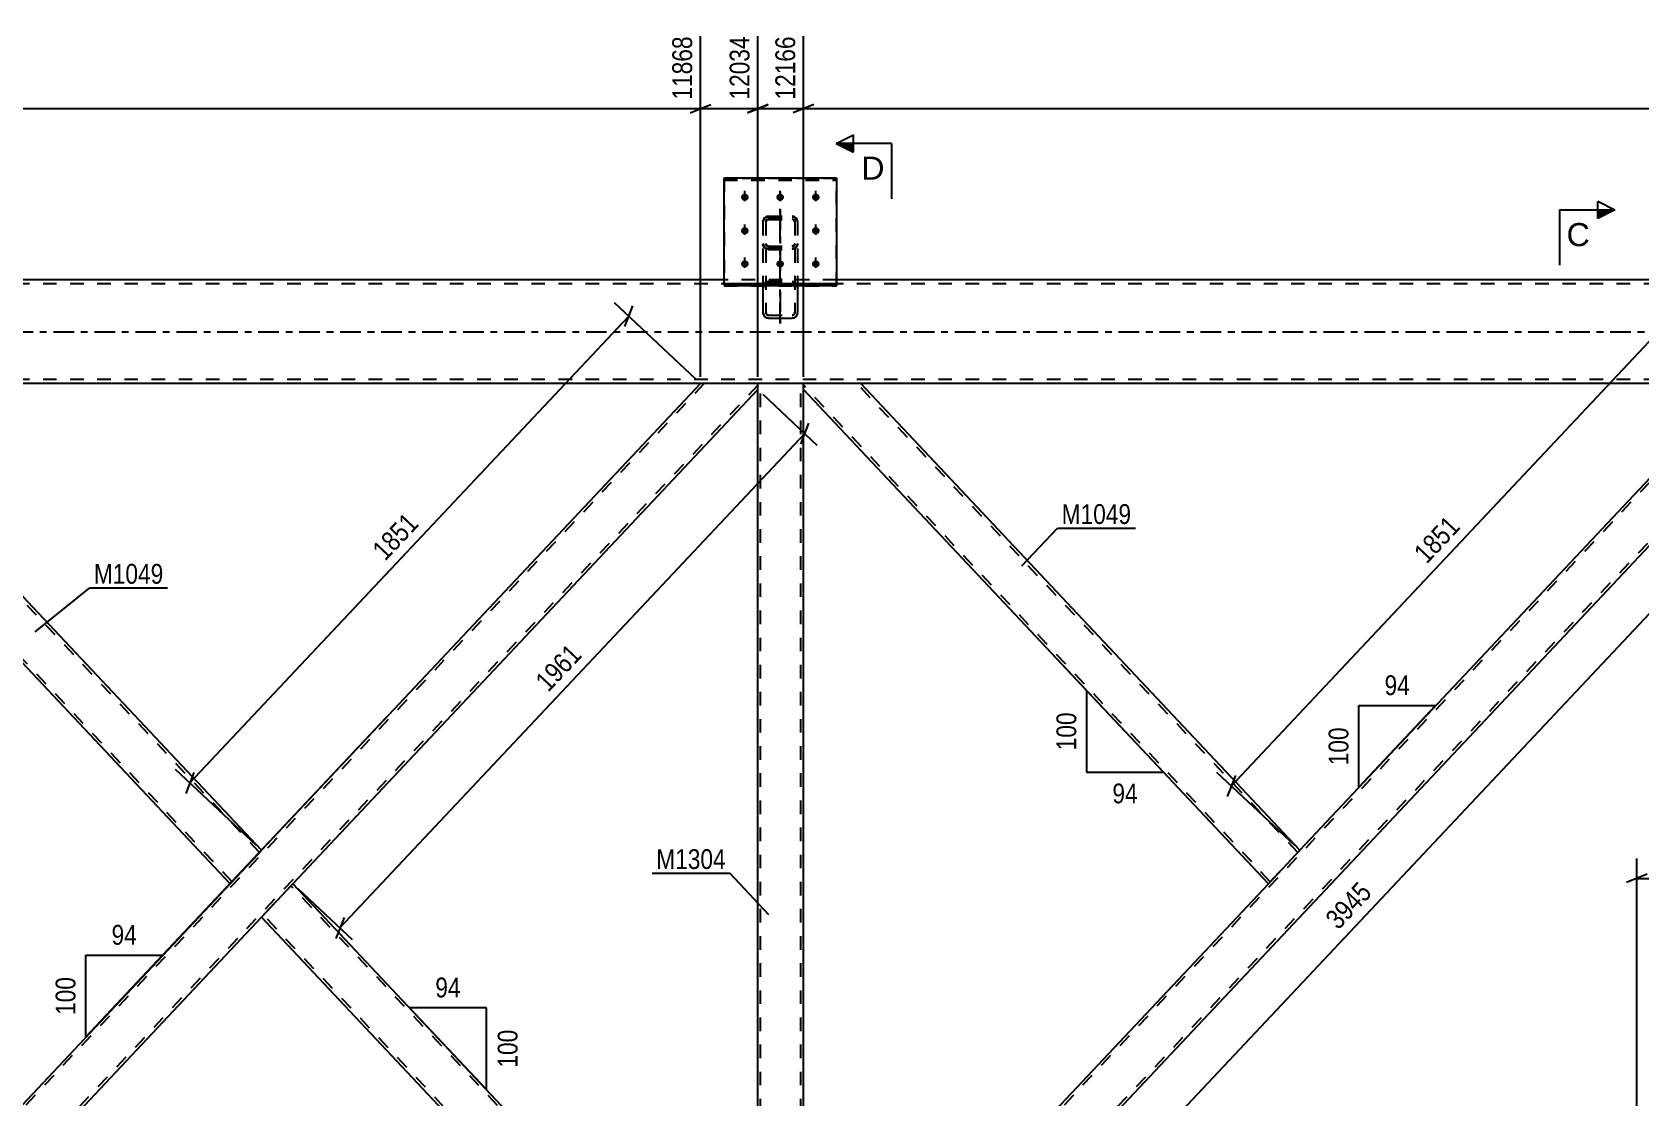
# Model space of a CAD drawing. Header units: millimetres. Extents: x 0 to 1189, y 0 to 841.
# Drawn here: x 552.4 to 784.7, y 519.2 to 673 of the extents above; entities that cross this region are included whole.
import ezdxf

# ---------------------------------------------------------------- set-up
doc = ezdxf.new("R2010")
doc.units = ezdxf.units.MM
doc.linetypes.add('DXK_LINE_DOT2', pattern=[3.9198, 1.9599, -1.9599])
doc.linetypes.add('DXK_LINE_DOT3', pattern=[5.9187, 2.979, -0.9799, 0.9799, -0.9799])
doc.styles.add('Arial', font='arial.ttf', dxfattribs={"height": 0.2})
doc.styles.add('Arial Narrow', font='ARIALN.TTF', dxfattribs={"height": 0.2})

# ---------------------------------------------------------------- blocks, each defined once
blk = doc.blocks.new('Bolt-814738513-4267 - 4109')
at = {"linetype": 'Continuous'}
for points in [[(655.36, 648.64), (655.25, 648.65), (655.14, 648.68), (655.04, 648.74), (654.95, 648.81), (654.88, 648.9), (654.84, 648.99), (654.81, 649.1), (654.81, 649.21), (654.84, 649.31), (654.88, 649.41), (654.95, 649.5), (655.04, 649.57), (655.14, 649.63), (655.25, 649.66), (655.36, 649.67), (655.47, 649.66), (655.58, 649.63), (655.68, 649.57), (655.77, 649.5), (655.84, 649.41), (655.88, 649.31), (655.91, 649.21), (655.91, 649.1), (655.88, 648.99), (655.84, 648.9), (655.77, 648.81), (655.68, 648.74), (655.58, 648.68), (655.47, 648.65)], [(660.46, 648.64), (660.35, 648.65), (660.24, 648.68), (660.14, 648.74), (660.05, 648.81), (659.98, 648.9), (659.94, 648.99), (659.91, 649.1), (659.91, 649.21), (659.94, 649.31), (659.98, 649.41), (660.05, 649.5), (660.14, 649.57), (660.24, 649.63), (660.35, 649.66), (660.46, 649.67), (660.57, 649.66), (660.68, 649.63), (660.78, 649.57), (660.87, 649.5), (660.94, 649.41), (660.98, 649.31), (661.01, 649.21), (661.01, 649.1), (660.98, 648.99), (660.94, 648.9), (660.87, 648.81), (660.78, 648.74), (660.68, 648.68), (660.57, 648.65)], [(665.61, 648.64), (665.5, 648.65), (665.39, 648.68), (665.29, 648.74), (665.2, 648.81), (665.13, 648.9), (665.09, 648.99), (665.06, 649.1), (665.06, 649.21), (665.09, 649.31), (665.13, 649.41), (665.2, 649.5), (665.29, 649.57), (665.39, 649.63), (665.5, 649.66), (665.61, 649.67), (665.72, 649.66), (665.83, 649.63), (665.93, 649.57), (666.02, 649.5), (666.09, 649.41), (666.13, 649.31), (666.16, 649.21), (666.16, 649.1), (666.13, 648.99), (666.09, 648.9), (666.02, 648.81), (665.93, 648.74), (665.83, 648.68), (665.72, 648.65)], [(655.36, 643.8), (655.25, 643.81), (655.14, 643.84), (655.04, 643.9), (654.95, 643.97), (654.88, 644.06), (654.84, 644.16), (654.81, 644.26), (654.81, 644.37), (654.84, 644.47), (654.88, 644.57), (654.95, 644.66), (655.04, 644.73), (655.14, 644.79), (655.25, 644.82), (655.36, 644.83), (655.47, 644.82), (655.58, 644.79), (655.68, 644.73), (655.77, 644.66), (655.84, 644.57), (655.88, 644.47), (655.91, 644.37), (655.91, 644.26), (655.88, 644.16), (655.84, 644.06), (655.77, 643.97), (655.68, 643.9), (655.58, 643.84), (655.47, 643.81)], [(665.61, 643.8), (665.5, 643.81), (665.39, 643.84), (665.29, 643.9), (665.2, 643.97), (665.13, 644.06), (665.09, 644.16), (665.06, 644.26), (665.06, 644.37), (665.09, 644.47), (665.13, 644.57), (665.2, 644.66), (665.29, 644.73), (665.39, 644.79), (665.5, 644.82), (665.61, 644.83), (665.72, 644.82), (665.83, 644.79), (665.93, 644.73), (666.02, 644.66), (666.09, 644.57), (666.13, 644.47), (666.16, 644.37), (666.16, 644.26), (666.13, 644.16), (666.09, 644.06), (666.02, 643.97), (665.93, 643.9), (665.83, 643.84), (665.72, 643.81)], [(655.36, 639.01), (655.25, 639.02), (655.14, 639.05), (655.04, 639.1), (654.95, 639.18), (654.88, 639.26), (654.84, 639.36), (654.81, 639.47), (654.81, 639.58), (654.84, 639.68), (654.88, 639.78), (654.95, 639.87), (655.04, 639.94), (655.14, 639.99), (655.25, 640.03), (655.36, 640.04), (655.47, 640.03), (655.58, 639.99), (655.68, 639.94), (655.77, 639.87), (655.84, 639.78), (655.88, 639.68), (655.91, 639.58), (655.91, 639.47), (655.88, 639.36), (655.84, 639.26), (655.77, 639.18), (655.68, 639.1), (655.58, 639.05), (655.47, 639.02)], [(660.46, 639.01), (660.35, 639.02), (660.24, 639.05), (660.14, 639.1), (660.05, 639.18), (659.98, 639.26), (659.94, 639.36), (659.91, 639.47), (659.91, 639.58), (659.94, 639.68), (659.98, 639.78), (660.05, 639.87), (660.14, 639.94), (660.24, 639.99), (660.35, 640.03), (660.46, 640.04), (660.57, 640.03), (660.68, 639.99), (660.78, 639.94), (660.87, 639.87), (660.94, 639.78), (660.98, 639.68), (661.01, 639.58), (661.01, 639.47), (660.98, 639.36), (660.94, 639.26), (660.87, 639.18), (660.78, 639.1), (660.68, 639.05), (660.57, 639.02)], [(665.61, 639.01), (665.5, 639.02), (665.39, 639.05), (665.29, 639.1), (665.2, 639.18), (665.13, 639.26), (665.09, 639.36), (665.06, 639.47), (665.06, 639.58), (665.09, 639.68), (665.13, 639.78), (665.2, 639.87), (665.29, 639.94), (665.39, 639.99), (665.5, 640.03), (665.61, 640.04), (665.72, 640.03), (665.83, 639.99), (665.93, 639.94), (666.02, 639.87), (666.09, 639.78), (666.13, 639.68), (666.16, 639.58), (666.16, 639.47), (666.13, 639.36), (666.09, 639.26), (666.02, 639.18), (665.93, 639.1), (665.83, 639.05), (665.72, 639.02)]]:
    blk.add_hatch(color=1, dxfattribs=at).paths.add_polyline_path(points)
at = {"color": 1, "linetype": 'Continuous'}
for p, q in [((655.36, 648.66), (655.36, 650.08)), ((660.46, 648.66), (660.46, 650.08)), ((665.61, 648.66), (665.61, 650.08)), ((655.36, 643.82), (655.36, 645.24)), ((665.61, 643.82), (665.61, 645.24)), ((655.36, 639.03), (655.36, 640.45)), ((660.46, 639.03), (660.46, 640.45)), ((665.61, 639.03), (665.61, 640.45))]:
    blk.add_line(p, q, dxfattribs=at)
blk = doc.blocks.new('Bolt-814738513-4295 - 4109')
at = {"color": 1, "linetype": 'DXK_LINE_DOT2'}
for p, q in [((655.36, 648.57), (655.36, 649.99)), ((660.51, 648.57), (660.51, 649.99)), ((665.61, 648.57), (665.61, 649.99)), ((655.36, 643.73), (655.36, 645.15)), ((665.61, 643.73), (665.61, 645.15)), ((655.36, 638.94), (655.36, 640.36)), ((660.51, 638.94), (660.51, 640.36)), ((665.61, 638.94), (665.61, 640.36))]:
    blk.add_line(p, q, dxfattribs=at)
blk = doc.blocks.new('Part-814738513-4336 - 4109')
at = {"color": 7, "linetype": 'DXK_LINE_DOT2'}
for p, q in [((834.23, 636.63), (99.73, 636.63)), ((668.61, 637.23), (652.36, 637.23)), ((834.23, 622.83), (99.73, 622.83)), ((834.23, 622.23), (126.02, 622.23))]:
    blk.add_line(p, q, dxfattribs=at)
at = {"color": 2, "linetype": 'Continuous'}
for p, q in [((652.36, 637.23), (368.61, 637.23)), ((834.23, 637.23), (668.61, 637.23)), ((834.23, 622.23), (357.53, 622.23))]:
    blk.add_line(p, q, dxfattribs=at)
at = {"color": 7, "linetype": 'DXK_LINE_DOT3'}
blk.add_line((99.73, 629.73), (834.23, 629.73), dxfattribs=at)
blk = doc.blocks.new('Part-814738513-4356 - 4109')
at = {"color": 7, "linetype": 'DXK_LINE_DOT2'}
for p, q in [((668.61, 651.89), (652.36, 651.89)), ((652.36, 651.89), (652.36, 636.34)), ((652.36, 651.61), (668.61, 651.61)), ((668.61, 636.34), (668.61, 651.89)), ((652.36, 636.62), (668.61, 636.62)), ((652.36, 636.34), (668.61, 636.34))]:
    blk.add_line(p, q, dxfattribs=at)
blk = doc.blocks.new('Part-814738513-4385 - 4109')
at = {"color": 7, "linetype": 'DXK_LINE_DOT2'}
for p, q in [((658.05, 645.95), (657.98, 645.66)), ((658.22, 646.19), (658.05, 645.95)), ((658.48, 646.36), (658.22, 646.19)), ((658.38, 645.66), (658.42, 645.81)), ((658.42, 645.81), (658.5, 645.93)), ((658.78, 646.41), (658.48, 646.36)), ((658.5, 645.93), (658.63, 646.01)), ((658.63, 646.01), (658.78, 646.04)), ((658.78, 646.41), (662.18, 646.41)), ((658.78, 646.04), (662.18, 646.04)), ((662.49, 646.36), (662.18, 646.41)), ((662.18, 646.04), (662.34, 646.01)), ((662.34, 646.01), (662.47, 645.93)), ((662.47, 645.93), (662.55, 645.81)), ((662.75, 646.19), (662.49, 646.36)), ((662.55, 645.81), (662.58, 645.66)), ((662.92, 645.95), (662.75, 646.19)), ((662.98, 645.66), (662.92, 645.95)), ((657.98, 645.66), (657.98, 636.43)), ((658.38, 645.66), (658.38, 632.53)), ((662.58, 645.66), (662.58, 632.53)), ((662.98, 645.66), (662.98, 636.43)), ((657.98, 642.47), (658.05, 642.18)), ((658.05, 642.18), (658.22, 641.94)), ((658.22, 641.94), (658.48, 641.77)), ((658.42, 642.32), (658.38, 642.47)), ((658.5, 642.2), (658.42, 642.32)), ((658.48, 641.77), (658.78, 641.72)), ((658.63, 642.12), (658.5, 642.2)), ((658.78, 642.09), (658.63, 642.12)), ((658.78, 642.09), (662.18, 642.09)), ((658.78, 641.72), (662.18, 641.72)), ((662.34, 642.12), (662.18, 642.09)), ((662.18, 641.72), (662.49, 641.77)), ((662.47, 642.2), (662.34, 642.12)), ((662.55, 642.32), (662.47, 642.2)), ((662.49, 641.77), (662.75, 641.94)), ((662.58, 642.47), (662.55, 642.32)), ((662.75, 641.94), (662.92, 642.18)), ((662.92, 642.18), (662.98, 642.47)), ((657.98, 636.14), (658.05, 636.47)), ((658.48, 636.93), (658.78, 637)), ((658.78, 636.57), (658.63, 636.54)), ((658.78, 637), (662.18, 637)), ((658.78, 636.57), (662.18, 636.57)), ((662.18, 637), (662.49, 636.93)), ((662.34, 636.54), (662.18, 636.57)), ((662.92, 636.47), (662.98, 636.14)), ((658.42, 636.31), (658.38, 636.14)), ((662.58, 636.14), (662.55, 636.31)), ((658.38, 632.53), (658.42, 632.36)), ((658.63, 632.13), (658.78, 632.1)), ((658.78, 632.1), (662.18, 632.1)), ((662.18, 632.1), (662.34, 632.13)), ((662.55, 632.36), (662.58, 632.53))]:
    blk.add_line(p, q, dxfattribs=at)
at = {"color": 7, "linetype": 'DXK_LINE_DOT3'}
blk.add_line((660.48, 630.91), (660.48, 647.49), dxfattribs=at)
at = {"color": 2, "linetype": 'Continuous'}
for p, q in [((657.98, 636.43), (657.98, 632.53)), ((662.98, 636.43), (662.98, 632.53)), ((658.05, 632.2), (657.98, 632.53)), ((662.98, 632.53), (662.92, 632.2)), ((658.78, 631.67), (658.48, 631.74)), ((658.78, 631.67), (662.18, 631.67)), ((662.49, 631.74), (662.18, 631.67))]:
    blk.add_line(p, q, dxfattribs=at)
at = {"color": 7, "linetype": 'DXK_LINE_DOT2'}
for centre, radius, start, end in [((658.82, 636.18), 0.827, 114.32, 159.2417), ((658.8, 636.16), 0.414, 114.32, 159.2417), ((662.17, 636.16), 0.414, 20.7583, 65.68), ((662.15, 636.18), 0.827, 20.7583, 65.68), ((658.8, 632.51), 0.414, 200.7583, 245.68), ((662.17, 632.51), 0.414, 294.32, 339.2417)]:
    blk.add_arc(centre, radius, start, end, dxfattribs=at)
at = {"color": 2, "linetype": 'Continuous'}
for centre, start, end in [((658.82, 632.49), 200.7583, 245.68), ((662.15, 632.49), 294.32, 339.2417)]:
    blk.add_arc(centre, 0.827, start, end, dxfattribs=at)
blk = doc.blocks.new('Part-814738513-4401 - 4109')
at = {"color": 7, "linetype": 'DXK_LINE_DOT2'}
for p, q in [((657.98, 645.58), (658.05, 645.86)), ((658.05, 645.86), (658.22, 646.11)), ((658.22, 646.11), (658.48, 646.27)), ((658.42, 645.72), (658.38, 645.58)), ((658.5, 645.84), (658.42, 645.72)), ((658.48, 646.27), (658.78, 646.33)), ((658.63, 645.92), (658.5, 645.84)), ((658.78, 645.95), (658.63, 645.92)), ((658.78, 646.33), (662.18, 646.33)), ((658.78, 645.95), (662.18, 645.95)), ((662.18, 646.33), (662.49, 646.27)), ((662.34, 645.92), (662.18, 645.95)), ((662.47, 645.84), (662.34, 645.92)), ((662.55, 645.72), (662.47, 645.84)), ((662.49, 646.27), (662.75, 646.11)), ((662.58, 645.58), (662.55, 645.72)), ((662.75, 646.11), (662.92, 645.86)), ((662.92, 645.86), (662.98, 645.58)), ((657.98, 645.58), (657.98, 632.53)), ((658.38, 645.58), (658.38, 632.53)), ((662.58, 645.58), (662.58, 632.53)), ((662.98, 645.58), (662.98, 632.53)), ((658.05, 642.09), (657.98, 642.38)), ((658.22, 641.85), (658.05, 642.09)), ((658.48, 641.69), (658.22, 641.85)), ((658.38, 642.38), (658.42, 642.24)), ((658.42, 642.24), (658.5, 642.12)), ((658.78, 641.63), (658.48, 641.69)), ((658.5, 642.12), (658.63, 642.03)), ((658.63, 642.03), (658.78, 642.01)), ((658.78, 642.01), (662.18, 642.01)), ((658.78, 641.63), (662.18, 641.63)), ((662.18, 642.01), (662.34, 642.03)), ((662.49, 641.69), (662.18, 641.63)), ((662.34, 642.03), (662.47, 642.12)), ((662.47, 642.12), (662.55, 642.24)), ((662.75, 641.85), (662.49, 641.69)), ((662.55, 642.24), (662.58, 642.38)), ((662.92, 642.09), (662.75, 641.85)), ((662.98, 642.38), (662.92, 642.09)), ((658.04, 636.45), (657.98, 636.14)), ((658.05, 636.47), (658.04, 636.45)), ((658.78, 637), (658.48, 636.93)), ((658.63, 636.54), (658.78, 636.57)), ((658.78, 637), (662.18, 637)), ((658.78, 636.57), (662.18, 636.57)), ((662.49, 636.93), (662.18, 637)), ((662.18, 636.57), (662.34, 636.54)), ((662.93, 636.45), (662.92, 636.47)), ((662.98, 636.14), (662.93, 636.45)), ((658.38, 636.14), (658.42, 636.31)), ((662.55, 636.31), (662.58, 636.14)), ((657.98, 632.53), (658.05, 632.2)), ((658.42, 632.36), (658.38, 632.53)), ((658.78, 632.1), (658.63, 632.13)), ((658.78, 632.1), (662.18, 632.1)), ((662.34, 632.13), (662.18, 632.1)), ((662.58, 632.53), (662.55, 632.36)), ((662.92, 632.2), (662.98, 632.53)), ((658.48, 631.74), (658.78, 631.68)), ((658.78, 631.68), (662.18, 631.68)), ((662.18, 631.68), (662.49, 631.74))]:
    blk.add_line(p, q, dxfattribs=at)
at = {"color": 7, "linetype": 'DXK_LINE_DOT3'}
blk.add_line((660.48, 647.4), (660.48, 630.92), dxfattribs=at)
at = {"color": 7, "linetype": 'DXK_LINE_DOT2'}
for centre, radius, start, end in [((658.82, 636.18), 0.827, 114.32, 159.2417), ((658.8, 636.16), 0.414, 114.32, 159.2417), ((662.17, 636.16), 0.414, 20.7583, 65.68), ((662.15, 636.18), 0.827, 20.7583, 65.68), ((658.82, 632.49), 0.827, 200.7583, 245.68), ((658.8, 632.51), 0.414, 200.7583, 245.68), ((662.17, 632.51), 0.414, 294.32, 339.2417), ((662.15, 632.49), 0.827, 294.32, 339.2417)]:
    blk.add_arc(centre, radius, start, end, dxfattribs=at)
blk = doc.blocks.new('Part-814738513-4403 - 4109')
at = {"color": 2, "linetype": 'Continuous'}
for p, q in [((652.36, 636.43), (652.36, 651.97)), ((652.36, 651.97), (668.61, 651.97)), ((668.61, 651.97), (668.61, 636.43)), ((652.36, 636.7), (668.61, 636.7)), ((652.36, 636.43), (668.61, 636.43))]:
    blk.add_line(p, q, dxfattribs=at)
at = {"color": 7, "linetype": 'DXK_LINE_DOT2'}
blk.add_line((652.36, 651.7), (668.61, 651.7), dxfattribs=at)
blk = doc.blocks.new('Part-814738513-4447 - 4109')
at = {"color": 2, "linetype": 'Continuous'}
for p, q in [((585.53, 545.16), (590.06, 549.98)), ((590.06, 549.98), (656.3, 479.54)), ((648.94, 477.73), (585.53, 545.16))]:
    blk.add_line(p, q, dxfattribs=at)
at = {"color": 7, "linetype": 'DXK_LINE_DOT2'}
for p, q in [((657.23, 477.97), (589.78, 549.69)), ((585.8, 545.45), (585.82, 545.48)), ((649.49, 477.73), (585.8, 545.45)), ((656.3, 479.54), (657.23, 478.55)), ((657.23, 478.55), (657.23, 477.73)), ((657.23, 477.73), (648.94, 477.73))]:
    blk.add_line(p, q, dxfattribs=at)
blk = doc.blocks.new('Part-814738513-4482 - 4109')
at = {"color": 7, "linetype": 'DXK_LINE_DOT2'}
for p, q in [((649.49, 622.23), (513.83, 477.97)), ((657.23, 621.99), (521.56, 477.73)), ((657.23, 622.23), (648.94, 622.23)), ((585.53, 554.8), (581, 549.98)), ((590.06, 549.98), (585.53, 545.16)), ((522.11, 477.73), (513.83, 477.73))]:
    blk.add_line(p, q, dxfattribs=at)
at = {"color": 2, "linetype": 'Continuous'}
for p, q in [((648.94, 622.23), (585.53, 554.8)), ((657.23, 621.4), (590.06, 549.98)), ((657.23, 621.4), (657.23, 622.23)), ((581, 549.98), (513.83, 478.55)), ((585.53, 545.16), (522.11, 477.73)), ((513.83, 477.73), (513.83, 478.55))]:
    blk.add_line(p, q, dxfattribs=at)
blk = doc.blocks.new('Part-814738513-4487 - 4109')
at = {"color": 2, "linetype": 'Continuous'}
for p, q in [((513.83, 621.4), (513.83, 622.23)), ((581, 549.98), (513.83, 621.4)), ((585.53, 554.8), (522.11, 622.23)), ((584.98, 554.21), (581, 549.98)), ((585.53, 554.8), (584.98, 554.21))]:
    blk.add_line(p, q, dxfattribs=at)
at = {"color": 7, "linetype": 'DXK_LINE_DOT2'}
for p, q in [((522.11, 622.23), (513.83, 622.23)), ((581.27, 550.27), (513.83, 621.99)), ((585.25, 554.5), (521.56, 622.23)), ((585.49, 554.75), (584.98, 554.21)), ((581.27, 550.27), (581.29, 550.29))]:
    blk.add_line(p, q, dxfattribs=at)
blk = doc.blocks.new('Part-814738513-4492 - 4109')
at = {"color": 7, "linetype": 'DXK_LINE_DOT2'}
for p, q in [((799.49, 622.23), (663.83, 477.97)), ((807.23, 621.99), (671.56, 477.73)), ((807.23, 622.23), (798.94, 622.23)), ((735.53, 554.8), (731, 549.98)), ((664.76, 479.54), (663.83, 478.55)), ((663.83, 477.73), (663.83, 478.55)), ((672.11, 477.73), (663.83, 477.73))]:
    blk.add_line(p, q, dxfattribs=at)
at = {"color": 2, "linetype": 'Continuous'}
for p, q in [((807.23, 621.4), (672.11, 477.73)), ((798.94, 622.23), (735.53, 554.8)), ((807.23, 621.4), (807.23, 622.23)), ((731, 549.98), (664.76, 479.54))]:
    blk.add_line(p, q, dxfattribs=at)
blk = doc.blocks.new('Part-814738513-4497 - 4109')
at = {"color": 2, "linetype": 'Continuous'}
for p, q in [((663.83, 621.4), (663.83, 622.23)), ((731, 549.98), (663.83, 621.4)), ((735.53, 554.8), (672.11, 622.23)), ((734.98, 554.21), (731, 549.98)), ((735.53, 554.8), (734.98, 554.21))]:
    blk.add_line(p, q, dxfattribs=at)
at = {"color": 7, "linetype": 'DXK_LINE_DOT2'}
for p, q in [((672.11, 622.23), (663.83, 622.23)), ((731.27, 550.27), (663.83, 621.99)), ((735.25, 554.5), (671.56, 622.23)), ((735.49, 554.75), (734.98, 554.21)), ((731.27, 550.27), (731.29, 550.29))]:
    blk.add_line(p, q, dxfattribs=at)
blk = doc.blocks.new('Part-814738513-4522 - 4109')
at = {"color": 7, "linetype": 'DXK_LINE_DOT2'}
for p, q in [((663.83, 622.23), (657.23, 622.23)), ((657.23, 621.4), (657.23, 622.23)), ((657.63, 477.73), (657.63, 622.23)), ((663.43, 477.73), (663.43, 622.23)), ((663.83, 621.4), (663.83, 622.23)), ((657.23, 477.73), (657.23, 479.54)), ((663.83, 477.73), (663.83, 479.54)), ((657.23, 477.73), (663.83, 477.73))]:
    blk.add_line(p, q, dxfattribs=at)
at = {"color": 2, "linetype": 'Continuous'}
for p, q in [((657.23, 479.54), (657.23, 621.4)), ((663.83, 479.54), (663.83, 621.4))]:
    blk.add_line(p, q, dxfattribs=at)
blk = doc.blocks.new('AngleDimension-814738513-4921 - 4109')
at = {"color": 7, "linetype": 'Continuous'}
for p, q in [((615.62, 522.8), (606.92, 532.05)), ((618.02, 532.05), (606.92, 532.05)), ((618.02, 520.25), (606.92, 532.05)), ((618.02, 520.25), (618.02, 532.05))]:
    blk.add_line(p, q, dxfattribs=at)
at = {"color": 0}
for points in [[(614.9, 532.95), (614.9, 537.15), (610.04, 537.15), (610.04, 532.95)], [(623.12, 529.49), (618.92, 529.49), (618.92, 522.8), (623.12, 522.8)]]:
    blk.add_wipeout(points, dxfattribs=at)
at = {"color": 3, "style": 'Arial Narrow'}
blk.add_text('94', height=2.863, dxfattribs=at).set_placement((610.64, 533.55))
blk.add_text('100', height=2.863, rotation=90.0002, dxfattribs=at).set_placement((622.52, 523.4))
blk = doc.blocks.new('AngleDimension-814738513-5661 - 4109')
at = {"color": 7, "linetype": 'Continuous'}
for p, q in [((603.44, 573.89), (571.24, 539.66)), ((560.15, 539.66), (571.24, 539.66)), ((560.15, 527.86), (571.24, 539.66)), ((560.15, 527.86), (560.15, 539.66))]:
    blk.add_line(p, q, dxfattribs=at)
at = {"color": 0}
for points in [[(568.12, 540.56), (568.12, 544.76), (563.27, 544.76), (563.27, 540.56)], [(559.25, 537.1), (555.05, 537.1), (555.05, 530.41), (559.25, 530.41)]]:
    blk.add_wipeout(points, dxfattribs=at)
at = {"color": 3, "style": 'Arial Narrow'}
blk.add_text('94', height=2.863, dxfattribs=at).set_placement((563.87, 541.16))
blk.add_text('100', height=2.863, rotation=90.0002, dxfattribs=at).set_placement((558.65, 531.01))
blk = doc.blocks.new('StraightDimension-814738513-17370 - 4109')
at = {"color": 7, "linetype": 'Continuous'}
for p, q in [((648.94, 623.23), (648.94, 672.41)), ((657.23, 623.23), (657.23, 672.41)), ((647.44, 661.37), (650.44, 662.57)), ((648.94, 661.97), (657.23, 661.97)), ((658.73, 662.57), (655.73, 661.37))]:
    blk.add_line(p, q, dxfattribs=at)
at = {"color": 0, "linetype": 'Continuous'}
blk.add_wipeout([(656.63, 673.01), (652.43, 673.01), (652.43, 662.67), (656.63, 662.67)], dxfattribs=at)
at = {"color": 3, "linetype": 'Continuous', "style": 'Arial Narrow'}
blk.add_text('12034', height=2.863, rotation=90.0002, dxfattribs=at).set_placement((656.03, 663.27))
blk = doc.blocks.new('StraightDimension-814738513-4872 - 4109')
at = {"color": 7, "linetype": 'Continuous'}
for p, q in [((807.96, 620.72), (813.9, 615.13)), ((811.56, 615.27), (812.74, 618.28)), ((677.03, 473.1), (812.15, 616.78)), ((672.84, 477.04), (678.78, 471.46)), ((677.62, 474.61), (676.44, 471.6))]:
    blk.add_line(p, q, dxfattribs=at)
at = {"color": 0}
blk.add_wipeout([(746.96, 548.55), (743.9, 551.43), (738.07, 545.23), (741.13, 542.35)], dxfattribs=at)
at = {"color": 3, "style": 'Arial Narrow'}
blk.add_text('3945', height=2.863, rotation=46.7591, dxfattribs=at).set_placement((741.1, 543.2))
blk = doc.blocks.new('StraightDimension-814738513-4809 - 4109')
at = {"color": 7, "linetype": 'Continuous'}
for p, q in [((834.23, 621.23), (834.23, 548.35)), ((784.23, 478.73), (784.23, 553.6)), ((785.73, 551.35), (782.73, 550.15)), ((784.23, 550.75), (834.23, 550.75)), ((832.73, 550.15), (835.73, 551.35))]:
    blk.add_line(p, q, dxfattribs=at)
at = {"color": 0}
blk.add_wipeout([(813.49, 551.5), (813.49, 555.7), (804.98, 555.7), (804.98, 551.5)], dxfattribs=at)
at = {"color": 3, "style": 'Arial Narrow'}
blk.add_text('1000', height=2.863, dxfattribs=at).set_placement((805.58, 552.1))
blk = doc.blocks.new('StraightDimension-814738513-4818 - 4109')
at = {"color": 7, "linetype": 'Continuous'}
for p, q in [((575.18, 564.53), (638.6, 631.96)), ((648.22, 622.91), (636.52, 633.91)), ((638.01, 630.46), (639.19, 633.46)), ((584.8, 555.48), (573.1, 566.48)), ((575.77, 566.03), (574.59, 563.02))]:
    blk.add_line(p, q, dxfattribs=at)
at = {"color": 0}
blk.add_wipeout([(609.26, 601.86), (606.2, 604.74), (600.37, 598.53), (603.43, 595.66)], dxfattribs=at)
at = {"color": 3, "style": 'Arial Narrow'}
blk.add_text('1851', height=2.863, rotation=46.7591, dxfattribs=at).set_placement((603.4, 596.51))
blk = doc.blocks.new('StraightDimension-814738513-5548 - 4109')
at = {"color": 7, "linetype": 'Continuous'}
for p, q in [((657.95, 620.72), (665.78, 613.36)), ((663.44, 613.5), (664.62, 616.51)), ((596.86, 543.58), (664.03, 615)), ((590.79, 549.29), (598.61, 541.93)), ((597.45, 545.08), (596.27, 542.07))]:
    blk.add_line(p, q, dxfattribs=at)
at = {"color": 0}
blk.add_wipeout([(632.82, 582.9), (629.76, 585.78), (623.93, 579.58), (626.98, 576.7)], dxfattribs=at)
at = {"color": 3, "style": 'Arial Narrow'}
blk.add_text('1961', height=2.863, rotation=46.7591, dxfattribs=at).set_placement((626.96, 577.55))
blk = doc.blocks.new('StraightDimension-814738513-5602 - 4109')
at = {"color": 7, "linetype": 'Continuous'}
for p, q in [((798.21, 622.91), (786.98, 633.48)), ((788.47, 630.02), (789.65, 633.03)), ((725.64, 564.09), (789.06, 631.52)), ((734.8, 555.48), (723.57, 566.04)), ((726.23, 565.6), (725.05, 562.59))]:
    blk.add_line(p, q, dxfattribs=at)
at = {"color": 0}
blk.add_wipeout([(759.72, 601.42), (756.66, 604.3), (750.83, 598.1), (753.89, 595.22)], dxfattribs=at)
at = {"color": 3, "style": 'Arial Narrow'}
blk.add_text('1851', height=2.863, rotation=46.7591, dxfattribs=at).set_placement((753.86, 596.07))
blk = doc.blocks.new('AngleDimension-814738513-5672 - 4109')
at = {"color": 7, "linetype": 'Continuous'}
for p, q in [((744.06, 575.72), (755.16, 575.72)), ((744.06, 563.92), (755.16, 575.72)), ((744.06, 563.92), (744.06, 575.72)), ((750.66, 570.93), (755.16, 575.72))]:
    blk.add_line(p, q, dxfattribs=at)
at = {"color": 0}
for points in [[(752.04, 576.62), (752.04, 580.82), (747.18, 580.82), (747.18, 576.62)], [(743.16, 573.16), (738.96, 573.16), (738.96, 566.48), (743.16, 566.48)]]:
    blk.add_wipeout(points, dxfattribs=at)
at = {"color": 3, "style": 'Arial Narrow'}
blk.add_text('94', height=2.863, dxfattribs=at).set_placement((747.78, 577.22))
blk.add_text('100', height=2.863, rotation=90.0002, dxfattribs=at).set_placement((742.56, 567.08))
blk = doc.blocks.new('AngleDimension-814738513-16485 - 4109')
at = {"color": 7, "linetype": 'Continuous'}
for p, q in [((694.38, 588.92), (704.74, 577.9)), ((704.74, 577.9), (715.84, 566.09)), ((704.74, 577.9), (704.74, 566.09)), ((704.74, 566.09), (715.84, 566.09))]:
    blk.add_line(p, q, dxfattribs=at)
at = {"color": 0}
for points in [[(703.84, 575.34), (699.64, 575.34), (699.64, 568.65), (703.84, 568.65)], [(712.72, 560.99), (712.72, 565.19), (707.86, 565.19), (707.86, 560.99)]]:
    blk.add_wipeout(points, dxfattribs=at)
at = {"color": 3, "style": 'Arial Narrow'}
blk.add_text('100', height=2.863, rotation=90.0002, dxfattribs=at).set_placement((703.24, 569.25))
blk.add_text('94', height=2.863, dxfattribs=at).set_placement((708.46, 561.59))
blk = doc.blocks.new('StraightDimension-814738513-17368 - 4109')
at = {"color": 7, "linetype": 'Continuous'}
for p, q in [((663.83, 623.23), (663.83, 672.41)), ((798.94, 623.23), (798.94, 672.41)), ((665.33, 662.57), (662.33, 661.37)), ((663.83, 661.97), (798.94, 661.97)), ((797.44, 661.37), (800.44, 662.57))]:
    blk.add_line(p, q, dxfattribs=at)
at = {"color": 0, "linetype": 'Continuous'}
blk.add_wipeout([(798.34, 673.01), (794.14, 673.01), (794.14, 662.67), (798.34, 662.67)], dxfattribs=at)
at = {"color": 3, "linetype": 'Continuous', "style": 'Arial Narrow'}
blk.add_text('14868', height=2.863, rotation=90.0002, dxfattribs=at).set_placement((797.74, 663.27))
blk = doc.blocks.new('StraightDimension-814738513-17369 - 4109')
at = {"color": 7, "linetype": 'Continuous'}
for p, q in [((657.23, 623.23), (657.23, 672.41)), ((663.83, 623.23), (663.83, 672.41)), ((655.73, 661.37), (658.73, 662.57)), ((657.23, 661.97), (663.83, 661.97)), ((665.33, 662.57), (662.33, 661.37))]:
    blk.add_line(p, q, dxfattribs=at)
at = {"color": 0, "linetype": 'Continuous'}
blk.add_wipeout([(663.23, 673.01), (659.03, 673.01), (659.03, 662.67), (663.23, 662.67)], dxfattribs=at)
at = {"color": 3, "linetype": 'Continuous', "style": 'Arial Narrow'}
blk.add_text('12166', height=2.863, rotation=90.0002, dxfattribs=at).set_placement((662.63, 663.27))
blk = doc.blocks.new('StraightDimension-814738513-17371 - 4109')
at = {"color": 7, "linetype": 'Continuous'}
for p, q in [((648.94, 623.23), (648.94, 672.41)), ((513.83, 622.4), (513.83, 670.58)), ((515.33, 662.57), (512.33, 661.37)), ((513.83, 661.97), (648.94, 661.97)), ((647.44, 661.37), (650.44, 662.57))]:
    blk.add_line(p, q, dxfattribs=at)
at = {"color": 0, "linetype": 'Continuous'}
blk.add_wipeout([(648.34, 673.01), (644.14, 673.01), (644.14, 662.67), (648.34, 662.67)], dxfattribs=at)
at = {"color": 3, "linetype": 'Continuous', "style": 'Arial Narrow'}
blk.add_text('11868', height=2.863, rotation=90.0002, dxfattribs=at).set_placement((647.74, 663.27))
blk = doc.blocks.new('Mark-814738513-4483 - 4109')
at = {"color": 0}
blk.add_wipeout([(571.36, 593.32), (571.36, 596.32), (561.31, 596.32), (561.31, 593.32)], dxfattribs=at)
blk.add_wipeout([(571.36, 593.32), (571.36, 596.32), (561.31, 596.32), (561.31, 593.32)], dxfattribs=at)
at = {"color": 30, "linetype": 'Continuous'}
for p, q in [((552.81, 586.37), (560.71, 592.72)), ((560.71, 592.72), (571.96, 592.72))]:
    blk.add_line(p, q, dxfattribs=at)
at = {"color": 3, "style": 'Arial Narrow'}
blk.add_text('M1049', height=2.863, dxfattribs=at).set_placement((561.31, 593.32))
blk = doc.blocks.new('Mark-814738513-4493 - 4109')
at = {"color": 0}
blk.add_wipeout([(711.18, 601.95), (711.18, 604.95), (701.13, 604.95), (701.13, 601.95)], dxfattribs=at)
blk.add_wipeout([(711.18, 601.95), (711.18, 604.95), (701.13, 604.95), (701.13, 601.95)], dxfattribs=at)
at = {"color": 30, "linetype": 'Continuous'}
for p, q in [((695.38, 595.89), (700.53, 601.35)), ((700.53, 601.35), (711.78, 601.35))]:
    blk.add_line(p, q, dxfattribs=at)
at = {"color": 3, "style": 'Arial Narrow'}
blk.add_text('M1049', height=2.863, dxfattribs=at).set_placement((701.13, 601.95))
blk = doc.blocks.new('Mark-814738513-4518 - 4109')
at = {"color": 0}
blk.add_wipeout([(652.61, 552.1), (652.61, 555.1), (642.56, 555.1), (642.56, 552.1)], dxfattribs=at)
blk.add_wipeout([(652.61, 552.1), (652.61, 555.1), (642.56, 555.1), (642.56, 552.1)], dxfattribs=at)
at = {"color": 30, "linetype": 'Continuous'}
for p in [(641.96, 551.5), (658.81, 545.49)]:
    blk.add_line(p, (653.21, 551.5), dxfattribs=at)
at = {"color": 3, "style": 'Arial Narrow'}
blk.add_text('M1304', height=2.863, dxfattribs=at).set_placement((642.56, 552.1))
blk = doc.blocks.new('SectionMark-814738513-5700 - 4109')
at = {"color": 6, "linetype": 'Continuous'}
for p, q in [((668.54, 656.94), (671.04, 658.19)), ((676.54, 656.94), (668.54, 656.94)), ((676.54, 447.52), (668.54, 447.52)), ((671.04, 446.27), (668.54, 447.52))]:
    blk.add_line(p, q, dxfattribs=at)
at = {"color": 0, "linetype": 'Continuous'}
for points in [[(675.54, 651.69), (675.54, 655.19), (672.17, 655.19), (672.17, 651.69)], [(675.54, 449.27), (675.54, 452.77), (672.17, 452.77), (672.17, 449.27)]]:
    blk.add_wipeout(points, dxfattribs=at)
at = {"linetype": 'Continuous'}
for points in [[(671.04, 656.94), (671.04, 655.69), (668.54, 656.94)], [(671.04, 448.77), (671.04, 447.52), (668.54, 447.52)]]:
    blk.add_hatch(color=6, dxfattribs=at).paths.add_polyline_path(points)
at = {"color": 6, "linetype": 'Continuous'}
for p, q in [((671.04, 655.69), (671.04, 658.19)), ((668.54, 656.94), (671.04, 655.69)), ((676.54, 656.94), (676.54, 648.94)), ((676.54, 447.52), (676.54, 455.52)), ((668.54, 447.52), (671.04, 448.77)), ((671.04, 448.77), (671.04, 446.27))]:
    blk.add_line(p, q, dxfattribs=at)
at = {"color": 3, "linetype": 'Continuous', "style": 'Arial'}
for p in [(672.17, 651.69), (672.17, 449.27)]:
    blk.add_text('D', height=3.34, dxfattribs=at).set_placement(p)
blk = doc.blocks.new('SectionMark-814738513-5702 - 4109')
at = {"color": 6, "linetype": 'Continuous'}
for p, q in [((778.57, 648.59), (781.07, 647.34)), ((773.07, 647.34), (781.07, 647.34)), ((773.07, 453.36), (781.07, 453.36)), ((781.07, 453.36), (778.57, 452.11))]:
    blk.add_line(p, q, dxfattribs=at)
at = {"color": 0, "linetype": 'Continuous'}
for points in [[(777.44, 642.09), (777.44, 645.59), (774.07, 645.59), (774.07, 642.09)], [(777.44, 455.11), (777.44, 458.61), (774.07, 458.61), (774.07, 455.11)]]:
    blk.add_wipeout(points, dxfattribs=at)
at = {"linetype": 'Continuous'}
for points in [[(778.57, 646.09), (778.57, 647.34), (781.07, 647.34)], [(778.57, 453.36), (778.57, 454.61), (781.07, 453.36)]]:
    blk.add_hatch(color=6, dxfattribs=at).paths.add_polyline_path(points)
at = {"color": 6, "linetype": 'Continuous'}
for p, q in [((778.57, 646.09), (778.57, 648.59)), ((773.07, 647.34), (773.07, 639.34)), ((781.07, 647.34), (778.57, 646.09)), ((773.07, 453.36), (773.07, 461.36)), ((781.07, 453.36), (778.57, 454.61)), ((778.57, 454.61), (778.57, 452.11))]:
    blk.add_line(p, q, dxfattribs=at)
at = {"color": 3, "linetype": 'Continuous', "style": 'Arial'}
for p in [(774.07, 642.09), (774.07, 455.11)]:
    blk.add_text('C', height=3.34, dxfattribs=at).set_placement(p)

msp = doc.modelspace()

# ---------------------------------------------------------------- block references
for name in ['Part-814738513-4403 - 4109', 'Part-814738513-4356 - 4109', 'Bolt-814738513-4267 - 4109', 'Bolt-814738513-4295 - 4109', 'Part-814738513-4385 - 4109', 'Part-814738513-4401 - 4109', 'Part-814738513-4336 - 4109', 'Part-814738513-4482 - 4109', 'Part-814738513-4487 - 4109', 'Part-814738513-4522 - 4109', 'Part-814738513-4492 - 4109', 'Part-814738513-4497 - 4109', 'Part-814738513-4447 - 4109']:
    msp.add_blockref(name, (0, 0))

# ---------------------------------------------------------------- next in the draw order: block references
for name in ['StraightDimension-814738513-17370 - 4109', 'StraightDimension-814738513-4872 - 4109', 'AngleDimension-814738513-5661 - 4109', 'AngleDimension-814738513-4921 - 4109']:
    msp.add_blockref(name, (0, 0))

# ---------------------------------------------------------------- next in the draw order: block references
for name in ['StraightDimension-814738513-4818 - 4109', 'StraightDimension-814738513-4809 - 4109', 'Mark-814738513-4493 - 4109', 'AngleDimension-814738513-16485 - 4109']:
    msp.add_blockref(name, (0, 0))

# ---------------------------------------------------------------- next in the draw order: block references
for name in ['StraightDimension-814738513-17371 - 4109', 'StraightDimension-814738513-5602 - 4109', 'StraightDimension-814738513-5548 - 4109', 'Mark-814738513-4483 - 4109']:
    msp.add_blockref(name, (0, 0))

# ---------------------------------------------------------------- next in the draw order: block references
for name in ['StraightDimension-814738513-17368 - 4109', 'AngleDimension-814738513-5672 - 4109', 'Mark-814738513-4518 - 4109']:
    msp.add_blockref(name, (0, 0))

# ---------------------------------------------------------------- next in the draw order: block references
for name in ['StraightDimension-814738513-17369 - 4109', 'SectionMark-814738513-5700 - 4109', 'SectionMark-814738513-5702 - 4109']:
    msp.add_blockref(name, (0, 0))

doc.saveas('drawing.dxf')
